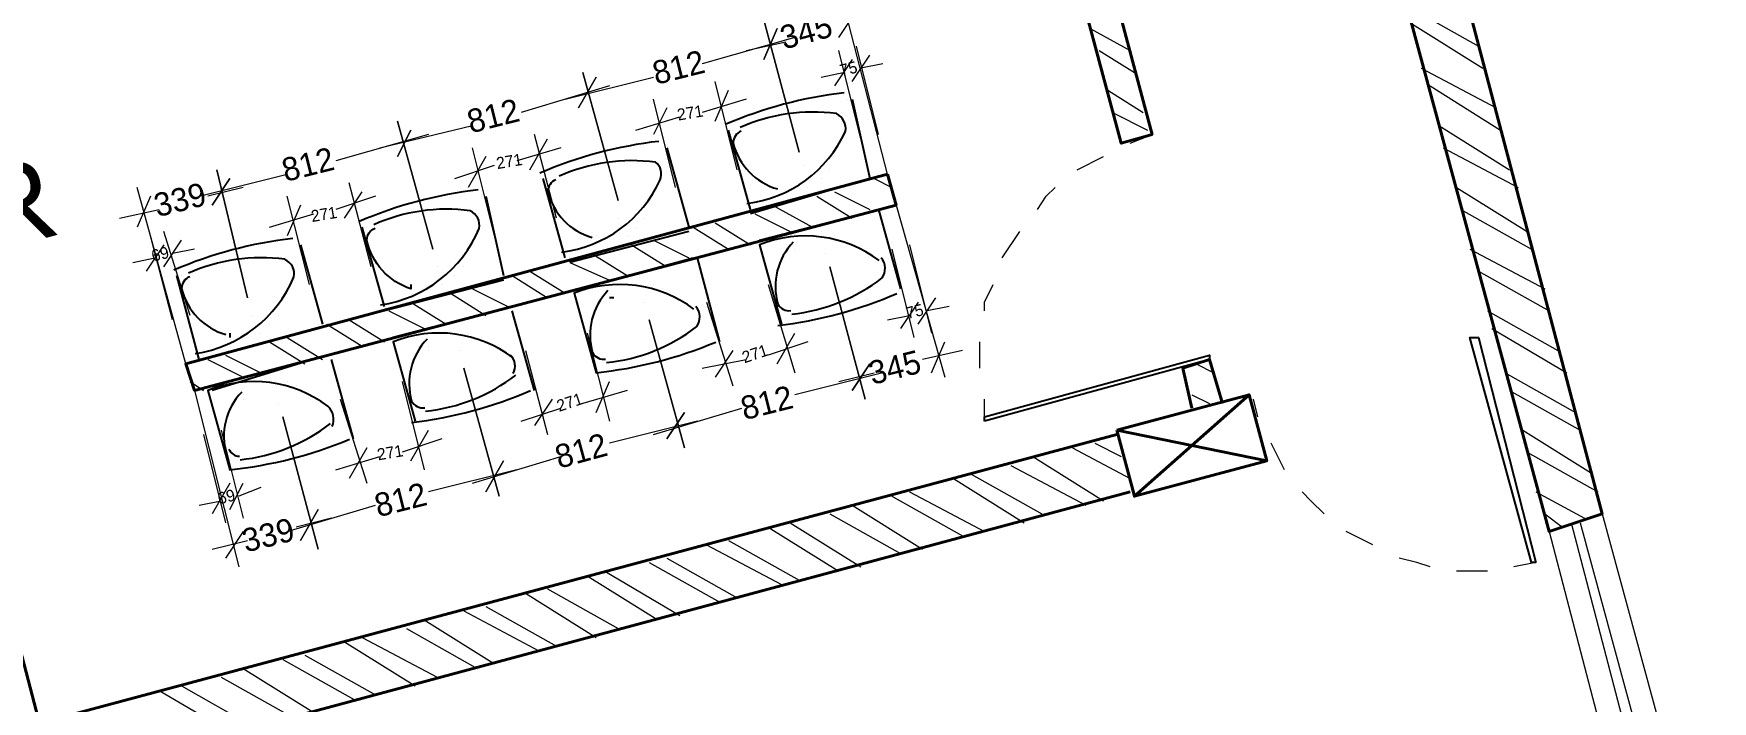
# Model space of a CAD drawing. Header units: millimetres. Extents: x 23593 to 241524, y 4405 to 182732.
# Drawn here: x 72342 to 79525, y 31974 to 34831 of the extents above; entities that cross this region are included whole.
import ezdxf

# ---------------------------------------------------------------- set-up
doc = ezdxf.new("R2010")
doc.units = ezdxf.units.MM
for name, color, linetype in [('PDF_0', 7, 'Continuous'), ('PDF_ANNOTATION', 7, 'Continuous'), ('PDF_ST COLUMN', 1, 'Continuous'), ('PDF_Text', 7, 'Continuous'), ('PDF_wall', 7, 'Continuous')]:
    doc.layers.add(name, color=color, linetype=linetype)
for name, color, linetype, true_color in [('PDF_AR_DOOR', 7, 'Continuous', 0x723939), ('PDF_AR_HATCH', 7, 'Continuous', 0x767676), ('PDF_AR_WINDOW', 7, 'Continuous', 0x00a5dd), ('PDF_dimension', 7, 'Continuous', 0x767676)]:
    doc.layers.add(name, color=color, linetype=linetype, true_color=true_color)
doc.styles.add('PDF Century Gothic', font='GOTHIC.TTF')

msp = doc.modelspace()

# ---------------------------------------------------------------- linework, layer by layer
at = {"layer": 'PDF_0', "color": 8, "lineweight": 5, "true_color": 0x767676}
for points in [[(75787.2, 34815), (75862.8, 34928.2)], [(75843.9, 34720.6), (75768.4, 34607.3)], [(75843.9, 34626.2), (75919.4, 34739.5)], [(75258.7, 34456.3), (75315.3, 34588.5)], [(75051.1, 34512.9), (74994.4, 34399.7)], [(74465.9, 34248.7), (74541.4, 34380.8)], [(74277.1, 34305.3), (74201.6, 34173.2)], [(72842.5, 34135.4), (72785.9, 34003.3)], [(73673.1, 34041), (73748.6, 34154.3)], [(73484.3, 34097.7), (73427.7, 33965.5)], [(72899.1, 33927.8), (72823.6, 33814.5)], [(72899.1, 33833.4), (72974.6, 33946.7)], [(76127, 33588), (76202.5, 33701.3)], [(76127, 33682.4), (76051.5, 33569.1)], [(75523, 33418.1), (75598.5, 33550.2)], [(75334.2, 33474.7), (75258.7, 33361.5)], [(76183.7, 33380.4), (76240.3, 33512.5)], [(74749, 33210.5), (74805.7, 33342.6)], [(74560.3, 33267.1), (74484.8, 33153.8)], [(73956.2, 33002.8), (74031.7, 33135)], [(73767.4, 33059.4), (73691.9, 32927.3)], [(73182.3, 32908.4), (73106.8, 32776.3)], [(73182.3, 32795.2), (73238.9, 32908.4)], [(73238.9, 32700.8), (73163.4, 32587.5)]]:
    msp.add_lwpolyline(points, dxfattribs=at)
for points in [[(75466.3, 34720.6), (75523, 34852.7)], [(74673.5, 34512.9), (74749, 34645.1)], [(73899.6, 34305.3), (73956.2, 34418.6)], [(73182.3, 34210.9), (73106.8, 34097.7)], [(75843.9, 33304.8), (75919.4, 33418.1)], [(75051.1, 33097.2), (75126.6, 33210.5)], [(74277.1, 32870.7), (74352.6, 33002.8)], [(73559.8, 32795.2), (73484.3, 32663)]]:
    msp.add_lwpolyline(points, close=True, dxfattribs=at)
at = {"layer": 'PDF_ANNOTATION', "lineweight": 25}
for points in [[(75843.9, 34550.7), (75919.4, 34210.9), (75409.7, 34059.9)], [(75825, 34550.7), (75825, 34550.7)], [(75409.7, 34078.8), (75315.3, 34418.6)], [(75334.2, 34418.6), (75334.2, 34418.6)], [(75032.2, 34343.1), (75032.2, 34343.1)], [(75051.1, 34343.1), (75145.4, 34003.3)], [(75636.2, 34267.6), (75636.2, 34267.6)], [(74616.9, 33871.1), (74522.5, 34210.9)], [(74541.4, 34210.9), (74541.4, 34210.9)], [(75711.7, 34210.9), (75711.7, 34210.9)], [(75749.5, 34248.7), (75749.5, 34248.7)], [(74258.2, 34135.4), (74258.2, 34135.4)], [(74277.1, 34135.4), (74352.6, 33795.6)], [(75523, 34173.2), (75523, 34173.2)], [(75655.1, 34173.2), (75655.1, 34173.2)], [(75409.7, 34078.8), (75409.7, 34078.8)], [(75447.5, 33946.7), (75957.1, 34078.8), (76051.5, 33739)], [(73843, 33663.5), (73748.6, 34003.3)], [(73767.4, 34003.3), (73767.4, 34003.3)], [(75145.4, 33984.4), (74635.8, 33852.3)], [(74843.4, 34041), (74843.4, 34041)], [(74918.9, 34003.3), (74918.9, 34003.3)], [(74956.7, 34041), (74956.7, 34041)], [(75126.6, 34003.3), (75126.6, 34003.3)], [(75711.7, 33984.4), (75711.7, 33984.4)], [(73465.4, 33927.8), (73465.4, 33927.8)], [(73484.3, 33927.8), (73578.7, 33588)], [(74730.2, 33965.5), (74730.2, 33965.5)], [(74749, 33965.5), (74749, 33965.5)], [(74881.2, 33965.5), (74881.2, 33965.5)], [(75447.5, 33927.8), (75447.5, 33927.8)], [(75598.5, 33908.9), (75598.5, 33908.9)], [(75768.4, 33965.5), (75768.4, 33965.5)], [(75825, 33946.7), (75825, 33946.7)], [(74069.5, 33833.4), (74069.5, 33833.4)], [(74182.7, 33833.4), (74182.7, 33833.4)], [(74635.8, 33871.1), (74635.8, 33871.1)], [(74673.5, 33739), (75164.3, 33871.1)], [(75277.6, 33512.5), (75183.2, 33871.1)], [(75730.6, 33890), (75730.6, 33890)], [(73050.1, 33437), (72955.8, 33795.6)], [(72974.6, 33795.6), (72974.6, 33795.6)], [(74352.6, 33776.8), (73843, 33644.6)], [(74145, 33795.6), (74145, 33795.6)], [(74088.4, 33757.9), (74088.4, 33757.9)], [(74673.5, 33720.1), (74673.5, 33720.1)], [(74824.5, 33701.3), (74805.7, 33701.3)], [(74937.8, 33757.9), (74937.8, 33757.9)], [(74994.4, 33757.9), (74994.4, 33757.9)], [(75032.2, 33739), (75032.2, 33739)], [(73276.7, 33625.7), (73276.7, 33625.7)], [(73389.9, 33625.7), (73389.9, 33625.7)], [(73843, 33663.5), (73843, 33663.5)], [(74390.4, 33663.5), (73880.7, 33531.4)], [(74484.8, 33304.8), (74390.4, 33644.6)], [(74805.7, 33682.4), (74805.7, 33682.4)], [(74956.7, 33682.4), (74956.7, 33682.4)], [(73559.8, 33569.1), (73069, 33437)], [(73163.4, 33550.2), (73163.4, 33550.2)], [(73182.3, 33550.2), (73182.3, 33531.4)], [(73314.4, 33550.2), (73314.4, 33550.2)], [(73352.2, 33588), (73352.2, 33588)], [(73559.8, 33588), (73559.8, 33588)], [(74145, 33550.2), (74145, 33550.2)], [(74201.6, 33550.2), (74201.6, 33550.2)], [(73880.7, 33512.5), (73880.7, 33512.5)], [(74031.7, 33493.6), (74031.7, 33493.6)], [(74031.7, 33474.7), (74031.7, 33474.7)], [(74163.9, 33474.7), (74163.9, 33474.7)], [(74258.2, 33531.4), (74258.2, 33531.4)], [(75258.7, 33512.5), (75258.7, 33512.5)], [(73069, 33455.9), (73069, 33455.9)], [(73597.6, 33455.9), (73106.8, 33304.8)], [(73597.6, 33437), (73597.6, 33437)], [(73710.8, 33097.2), (73616.4, 33437)], [(73371, 33342.6), (73371, 33342.6)], [(73427.7, 33342.6), (73427.7, 33342.6)], [(74767.9, 33380.4), (74767.9, 33380.4)], [(73238.9, 33286), (73238.9, 33286)], [(73238.9, 33267.1), (73238.9, 33267.1)], [(73465.4, 33323.7), (73465.4, 33323.7)], [(74465.9, 33304.8), (74465.9, 33304.8)], [(73389.9, 33248.2), (73389.9, 33248.2)], [(73691.9, 33097.2), (73691.9, 33097.2)], [(73201.1, 32965.1), (73201.1, 32965.1)]]:
    msp.add_lwpolyline(points, dxfattribs=at)
for points in [[(75393.4, 34104.3, 0.261571), (75815.9, 34412.8, 0.334665), (75777.2, 34488.6, 0.138894), (75364.8, 34428.9)], [(75370, 34413.7, 0.315349), (75335.2, 34363.1, 0.267393), (75524.8, 34166.3)], [(74600.6, 33896.6, 0.261571), (75023, 34205.2, 0.334665), (75003.2, 34280.9, 0.138894), (74590.8, 34221.2)], [(74577.1, 34206, 0.315349), (74542.4, 34155.4, 0.267393), (74731.9, 33958.7)], [(73826.6, 33670.1, 0.261571), (74249, 33997.5, 0.334665), (74210.3, 34073.3, 0.138894), (73798, 34013.6)], [(73956.2, 33757.9), (73956.2, 33739, -0.267393), (73768.4, 33947.8, -0.315349), (73803.1, 33998.4)], [(75960.3, 33859.9, 0.261571), (75447.5, 33927.8), (75541.9, 33588)], [(75592.3, 33939.3, 0.267393), (75526.5, 33674.1, 0.315349), (75582.4, 33645.8)], [(73033.7, 33462.4, 0.261571), (73456.2, 33789.9, 0.334665), (73417.5, 33865.6, 0.138894), (73005.1, 33805.9)], [(75585.6, 33631.1, 0.138894), (75972.6, 33785.6, 0.334665), (75969, 33871.3)], [(73010.3, 33790.7, 0.315349), (72975.6, 33740.1, 0.267393), (73165.1, 33543.4)], [(75167.5, 33652.2, 0.261571), (74654.6, 33720.1), (74749, 33380.4, 0.073475), (75261.1, 33511.7)], [(74799.4, 33731.7, 0.267393), (74733.7, 33466.5, 0.315349), (74789.5, 33438.2)], [(74792.8, 33423.5, 0.138894), (75179.8, 33577.9, 0.334665), (75176.1, 33663.7)], [(74393.5, 33444.6, 0.261571), (73880.7, 33512.5), (73975.1, 33172.7)], [(74025.5, 33524, 0.267393), (73959.7, 33258.8, 0.315349), (74015.5, 33230.5)], [(73619.5, 33150.6, 0.334665), (73600.6, 33236.9, 0.261571), (73087.9, 33304.8), (73182.3, 32965.1, 0.073475), (73694.3, 33096.4)]]:
    msp.add_lwpolyline(points, format="xyb", dxfattribs=at)
for centre, radius, start, end in [((76016.1, 32786.9), 1802.6, 96.54449, 113.35355), ((75223.3, 32579.2), 1802.6, 96.54449, 113.35355), ((74449.3, 32371.6), 1802.6, 96.54449, 113.35355), ((73656.5, 32163.9), 1802.6, 96.54449, 113.35355), ((75317.7, 35373.1), 1802.6, 276.64336, 293.45243), ((74336.1, 33409.8), 66.1, 330.34472, 44.35917), ((73939.6, 33976.2), 764.5, 275.9457, 307.5754), ((73429.9, 33107.8), 273.7, 136.13371, 196.01469), ((73750.9, 34957.8), 1802.6, 276.64336, 293.45243), ((73146.8, 33768.5), 764.5, 275.9457, 307.5754), ((73222.3, 33070.1), 47.2, 200.49708, 270.50748)]:
    msp.add_arc(centre, radius, start, end, dxfattribs=at)
at = {"layer": 'PDF_AR_DOOR', "lineweight": 20}
for points in [[(77033.1, 34361.9), (77127.5, 34399.7)], [(76806.6, 34248.7), (76919.8, 34305.3)], [(76636.7, 34078.8), (76674.4, 34135.4), (76712.2, 34173.2)], [(76485.7, 33871.1), (76561.2, 33984.4)], [(76410.2, 33644.6), (76410.2, 33682.4), (76447.9, 33757.9)], [(76391.3, 33399.2), (76391.3, 33512.5)], [(76410.2, 33172.7), (76410.2, 33267.1)], [(77580.5, 33191.6), (77561.7, 33267.1)], [(77693.8, 32965.1), (77637.2, 33078.3)], [(77863.7, 32776.3), (77807, 32832.9), (77769.3, 32870.7)], [(78071.3, 32644.2), (77958.1, 32700.8)], [(78316.7, 32549.8), (78260.1, 32568.7), (78184.6, 32587.5)], [(78769.8, 32568.7), (78675.4, 32549.8)], [(78562.1, 32530.9), (78430, 32530.9)]]:
    msp.add_lwpolyline(points, dxfattribs=at)
at = {"layer": 'PDF_AR_DOOR', "lineweight": 25}
for points in [[(78769.8, 32568.7), (78750.9, 32568.7), (78486.6, 33531.4), (78524.4, 33531.4)], [(76410.2, 33172.7), (76410.2, 33191.6), (77372.9, 33455.9), (77372.9, 33437)]]:
    msp.add_lwpolyline(points, close=True, dxfattribs=at)
at = {"layer": 'PDF_AR_HATCH', "lineweight": 5}
for points in [[(78222.3, 34947.1), (78524.4, 34777.2)], [(76863.2, 34852.7), (77033.1, 34758.3)], [(78241.2, 34871.6), (78543.2, 34682.8)], [(76901, 34758.3), (77052, 34664)], [(78279, 34682.8), (78599.9, 34512.9)], [(76938.7, 34588.5), (77089.7, 34494.1)], [(78316.7, 34607.3), (78618.7, 34418.6)], [(76957.6, 34494.1), (77108.6, 34418.6)], [(78354.5, 34437.4), (78656.5, 34248.7)], [(78373.3, 34343.1), (78694.2, 34173.2)], [(75938.3, 34210.9), (76013.8, 34173.2)], [(75692.9, 34135.4), (75843.9, 34041)], [(75768.4, 34154.3), (75919.4, 34078.8)], [(78430, 34173.2), (78732, 33984.4)], [(75428.6, 34059.9), (75579.6, 33984.4)], [(75504.1, 34097.7), (75674, 34003.3)], [(78448.9, 34078.8), (78750.9, 33908.9)], [(75164.3, 34003.3), (75315.3, 33908.9)], [(75258.7, 34022.2), (75409.7, 33927.8)], [(74900, 33927.8), (75051.1, 33833.4)], [(74994.4, 33946.7), (75145.4, 33871.1)], [(78486.6, 33908.9), (78807.5, 33739)], [(74635.8, 33852.3), (74805.7, 33776.8)], [(74730.2, 33890), (74881.2, 33795.6)], [(74390.4, 33795.6), (74541.4, 33701.3)], [(74465.9, 33814.5), (74616.9, 33720.1)], [(78524.4, 33814.5), (78826.4, 33644.6)], [(74126.1, 33720.1), (74277.1, 33625.7)], [(74220.5, 33739), (74371.5, 33663.5)], [(73861.8, 33644.6), (74012.8, 33569.1)], [(73956.2, 33682.4), (74107.2, 33588)], [(78562.1, 33644.6), (78864.1, 33474.7)], [(73597.6, 33588), (73748.6, 33493.6)], [(73691.9, 33606.9), (73843, 33512.5)], [(78581, 33569.1), (78901.9, 33380.4)], [(73352.2, 33512.5), (73503.2, 33418.1)], [(73427.7, 33531.4), (73578.7, 33437)], [(73087.9, 33437), (73238.9, 33361.5)], [(73163.4, 33455.9), (73314.4, 33380.4)], [(77316.3, 33418.1), (77391.8, 33380.4)], [(73012.4, 33342.6), (73069, 33304.8)], [(78637.6, 33380.4), (78939.6, 33210.5)], [(77297.4, 33286), (77372.9, 33248.2)], [(78656.5, 33304.8), (78958.5, 33135)], [(78713.1, 33135), (79015.2, 32946.2)], [(76787.7, 33059.4), (77033.1, 32927.3)], [(76882.1, 33078.3), (76995.4, 33021.7)], [(78732, 33040.6), (79034, 32870.7)], [(76523.4, 32983.9), (76844.3, 32814.1)], [(76617.8, 33021.7), (76919.8, 32832.9)], [(76278, 32927.3), (76580.1, 32738.5)], [(76353.5, 32946.2), (76655.6, 32776.3)], [(76013.8, 32851.8), (76315.8, 32681.9)], [(76089.3, 32870.7), (76410.2, 32700.8)], [(78769.8, 32870.7), (78977.4, 32757.4)], [(75749.5, 32776.3), (76051.5, 32606.4)], [(75843.9, 32814.1), (76145.9, 32625.3)], [(78807.5, 32776.3), (78883, 32719.7)], [(75485.2, 32719.7), (75787.2, 32530.9)], [(75579.6, 32738.5), (75881.6, 32549.8)], [(75220.9, 32644.2), (75541.9, 32474.3)], [(75315.3, 32663), (75617.4, 32493.2)], [(74975.6, 32568.7), (75277.6, 32398.8)], [(75051.1, 32587.5), (75353.1, 32417.6)], [(74711.3, 32512), (75013.3, 32323.3)], [(74786.8, 32530.9), (75107.7, 32342.1)], [(74447, 32436.5), (74749, 32247.8)], [(74541.4, 32455.4), (74843.4, 32285.5)], [(74012.8, 32323.3), (74314.9, 32134.5)], [(74182.7, 32361), (74503.6, 32191.1)], [(74277.1, 32379.9), (74579.1, 32210)], [(73937.3, 32285.5), (74239.4, 32115.6)], [(73673.1, 32228.9), (73975.1, 32040.1)], [(73748.6, 32247.8), (74069.5, 32077.9)], [(73238.9, 32115.6), (73540.9, 31926.9)], [(73408.8, 32153.4), (73710.8, 31983.5)], [(73503.2, 32172.2), (73805.2, 32002.4)], [(72974.6, 32040.1), (73276.7, 31870.2)], [(73144.5, 32077.9), (73446.5, 31908)], [(72880.2, 32021.2), (73201.1, 31832.5)]]:
    msp.add_lwpolyline(points, dxfattribs=at)
at = {"layer": 'PDF_AR_WINDOW', "color": 2, "lineweight": 20}
for points in [[(79052.9, 32776.3), (79524.8, 31039.6)], [(78826.4, 32700.8), (79279.4, 30964.1)]]:
    msp.add_lwpolyline(points, dxfattribs=at)
at = {"layer": 'PDF_AR_WINDOW', "color": 27, "lineweight": 20, "true_color": 0x725639}
for points in [[(78920.8, 32738.5), (79373.8, 31001.9)], [(78958.5, 32738.5), (79430.4, 31001.9)]]:
    msp.add_lwpolyline(points, dxfattribs=at)
at = {"layer": 'PDF_dimension', "lineweight": 5}
for points in [[(75994.9, 34229.8), (75806.1, 34966)], [(75598.5, 34815), (75202.1, 34701.7)], [(75390.8, 34758.3), (75560.7, 34796.1)], [(75957.1, 34399.7), (75862.8, 34777.2)], [(75881.6, 34380.8), (75787.2, 34758.3)], [(75976, 34701.7), (75881.6, 34682.8)], [(74616.9, 34550.7), (74994.4, 34645.1)], [(75353.1, 34248.7), (75258.7, 34626.2)], [(75711.7, 34645.1), (75806.1, 34664)], [(74805.7, 34607.3), (74428.1, 34494.1)], [(75088.8, 34173.2), (74994.4, 34550.7)], [(75390.8, 34550.7), (75202.1, 34494.1)], [(73824.1, 34343.1), (74220.5, 34437.4)], [(74918.9, 34418.6), (75107.7, 34475.2)], [(74031.7, 34399.7), (73635.3, 34286.4)], [(74314.9, 33965.5), (74220.5, 34343.1)], [(74598, 34343.1), (74409.3, 34286.4)], [(74579.1, 34041), (74484.8, 34399.7)], [(74145, 34210.9), (74314.9, 34267.6)], [(73050.1, 34135.4), (73427.7, 34229.8)], [(73786.3, 33833.4), (73691.9, 34192)], [(72993.5, 33418.1), (72785.9, 34173.2)], [(73238.9, 34173.2), (73087.9, 34135.4)], [(73522.1, 33757.9), (73427.7, 34135.4)], [(73805.2, 34135.4), (73635.3, 34078.8)], [(72710.4, 34041), (72880.2, 34078.8)], [(73352.2, 34003.3), (73540.9, 34059.9)], [(76032.6, 34097.7), (76240.3, 33361.5)], [(73012.4, 33625.7), (72899.1, 33984.4)], [(72936.9, 33606.9), (72842.5, 33965.5)], [(73031.3, 33908.9), (72936.9, 33890)], [(76013.8, 33908.9), (76108.1, 33531.4)], [(76089.3, 33927.8), (76183.7, 33550.2)], [(72767, 33852.3), (72861.4, 33871.1)], [(75485.2, 33757.9), (75598.5, 33380.4)], [(75220.9, 33682.4), (75334.2, 33323.7)], [(75994.9, 33606.9), (76089.3, 33625.7)], [(76259.2, 33663.5), (76164.8, 33644.6)], [(74711.3, 33550.2), (74805.7, 33172.7)], [(74447, 33474.7), (74541.4, 33116.1)], [(75655.1, 33512.5), (75485.2, 33455.9)], [(76315.8, 33474.7), (76145.9, 33437)], [(75202.1, 33399.2), (75390.8, 33437)], [(73918.5, 33342.6), (74012.8, 32965.1)], [(75976, 33380.4), (75598.5, 33286)], [(75787.2, 33342.6), (75938.3, 33380.4)], [(73031.3, 33304.8), (73220, 32549.8)], [(73654.2, 33267.1), (73767.4, 32908.4)], [(74881.2, 33304.8), (74692.4, 33248.2)], [(74428.1, 33172.7), (74598, 33229.3)], [(74994.4, 33116.1), (75372, 33229.3)], [(73069, 33116.1), (73163.4, 32738.5)], [(73144.5, 33135), (73238.9, 32757.4)], [(75183.2, 33172.7), (74805.7, 33078.3)], [(74088.4, 33097.2), (73918.5, 33040.6)], [(73635.3, 32965.1), (73824.1, 33021.7)], [(74220.5, 32908.4), (74598, 33021.7)], [(74409.3, 32965.1), (74031.7, 32870.7)], [(73050.1, 32814.1), (73144.5, 32832.9)], [(73314.4, 32889.6), (73220, 32851.8)], [(73427.7, 32700.8), (73805.2, 32814.1)], [(73616.4, 32757.4), (73465.4, 32719.7)], [(73106.8, 32625.3), (73257.8, 32663)]]:
    msp.add_lwpolyline(points, dxfattribs=at)
for points in [[(75466.3, 34890.5), (75617.4, 34324.2)], [(74692.4, 34664), (74843.4, 34116.5)], [(73899.6, 34456.3), (74050.6, 33908.9)], [(73125.6, 34248.7), (73257.8, 33701.3)], [(75900.5, 33267.1), (75749.5, 33833.4)], [(75126.6, 33059.4), (74975.6, 33606.9)], [(74333.7, 32851.8), (74182.7, 33399.2)], [(73559.8, 32625.3), (73408.8, 33191.6)]]:
    msp.add_lwpolyline(points, close=True, dxfattribs=at)
at = {"layer": 'PDF_ST COLUMN', "color": 6, "lineweight": 40}
msp.add_lwpolyline([(76976.5, 33135), (77052, 32851.8), (77618.3, 33002.8), (77542.8, 33286)], close=True, dxfattribs=at)
for points in [[(77542.8, 33286), (77052, 32851.8)], [(77618.3, 33002.8), (76976.5, 33135)]]:
    msp.add_lwpolyline(points, dxfattribs=at)
at = {"layer": 'PDF_wall', "lineweight": 40}
for points in [[(76240.3, 37722), (77127.5, 34399.7), (76995.4, 34361.9), (76221.4, 37250.1), (75994.9, 37401.1), (70011, 35796.6)], [(77844.8, 36325.1), (78826.4, 32700.8), (79052.9, 32776.3), (78127.9, 36287.4)], [(72238.4, 31851.3), (71823.2, 33418.1), (71955.3, 33455.9), (72370.6, 31870.2)], [(77429.5, 33248.2), (77372.9, 33437), (77259.6, 33399.2), (77297.4, 33229.3)], [(71483.4, 31643.7), (76976.5, 33116.1)], [(71558.9, 31398.3), (77033.1, 32870.7)]]:
    msp.add_lwpolyline(points, dxfattribs=at)
msp.add_lwpolyline([(75994.9, 34229.8), (76032.6, 34097.7), (73031.3, 33304.8), (72993.5, 33418.1)], close=True, dxfattribs=at)

# ---------------------------------------------------------------- texts
at = {"layer": 'PDF_Text', "color": 8, "true_color": 0x767676, "attachment_point": 4, "style": 'PDF Century Gothic'}
for s, insert, char_height, rotation in [('345', (75539.9, 34810.1), 99.99, 15.25418), ('812', (74993.5, 34659.4), 100, 14.03509), ('75', (75792.7, 34671.7), 50, 14.03624), ('812', (74200.6, 34451.8), 100, 14.03509), ('271', (75096.3, 34483.4), 50, 9.46389), ('812', (73407.8, 34244.1), 100, 14.03509), ('271', (74322.3, 34275.7), 50, 9.46232), ('339', (72860.3, 34093.1), 100, 14.03509), ('271', (73529.5, 34049.2), 50, 9.46389), ('69', (72847.8, 33878.9), 50, 14.03624), ('75', (76075.9, 33633.5), 50, 14.03624), ('271', (75375.5, 33444.1), 50, 18.43495), ('345', (75918.5, 33375.7), 100, 14.03509), ('271', (74582.6, 33236.5), 50, 18.43495), ('812', (75371, 33224.7), 100, 14.03509), ('812', (74577.1, 33016.8), 99.99, 15.25418), ('271', (73812.6, 33029.8), 50, 9.46232), ('812', (73804.2, 32809.4), 100, 14.03509), ('69', (73131, 32840.6), 50, 14.03624), ('339', (73237.9, 32658.4), 100, 14.03509)]:
    msp.add_mtext(s, dxfattribs=dict(at, insert=insert, char_height=char_height, rotation=rotation))
at = {"layer": 'PDF_Text', "insert": (69484, 33351), "char_height": 349.993, "attachment_point": 4, "rotation": 15.08462, "style": 'PDF Century Gothic'}
msp.add_mtext('TOILET - HER', dxfattribs=at)

doc.saveas('drawing.dxf')
